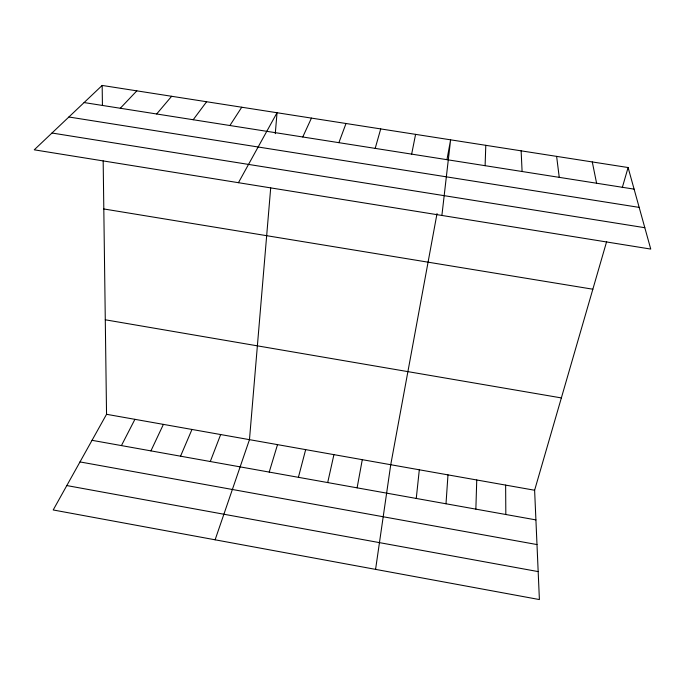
<?xml version="1.0" encoding="UTF-8"?>
<svg xmlns="http://www.w3.org/2000/svg" width="685" height="685" viewBox="0 0 685 685"><rect width="100%" height="100%" fill="white"/><g stroke="black" fill="none" stroke-linecap="round" stroke-linejoin="round"><path stroke-width="1.03" d="M475.861 509.126L476.751 479.979M485.108 165.684L485.793 145.323M446.003 503.775L447.981 474.876M270.703 187.844L249.468 439.65L215.116 539.806M275.276 133.644L277.04 112.734L238.44 182.698M416.257 498.449L419.314 469.79M441.894 215.45L450.61 139.834L446.971 159.605M375.577 569.372L390.741 464.721L437.03 213.549M357.108 487.84L362.288 459.669M411.659 154.116L415.589 134.363M327.695 482.565L333.929 454.635M298.403 477.317L305.673 449.625M375.192 148.38L380.723 128.917M103.17 160.872L106.543 414.297L53.199 509.965L539.395 599.563L534.617 490.246L606.662 241.531M622.288 187.604L628.102 167.534L102.168 85.437L34.25 149.818L650.75 249.075L628.102 167.534M269.214 472.085L277.519 444.633M338.887 142.668L346.011 123.497M210.286 461.519L220.673 434.547M180.549 456.184L191.98 429.452M302.753 136.983L311.444 118.103M150.931 450.876L163.398 424.383M121.425 445.584L134.919 419.331M229.903 125.509L241.745 107.228M193.196 119.738L206.613 101.74M156.66 113.984L171.644 96.285M120.295 108.256L136.829 90.848M84.101 102.562L634.096 189.137M68.868 116.998L639.173 207.392M51.974 133.018L644.816 227.711M103.812 208.959L592.85 289.216M105.284 319.792L561.366 397.916M106.543 414.297L534.617 490.246M92.03 440.318L535.91 519.898M79.982 461.921L536.989 544.566M66.805 485.562L538.17 571.598M592.285 161.943L596.592 183.229M556.622 156.377L559.251 177.355M521.131 150.837L522.098 171.507M102.168 85.437L102.433 105.379M505.633 485.1L505.83 514.503"/></g></svg>
